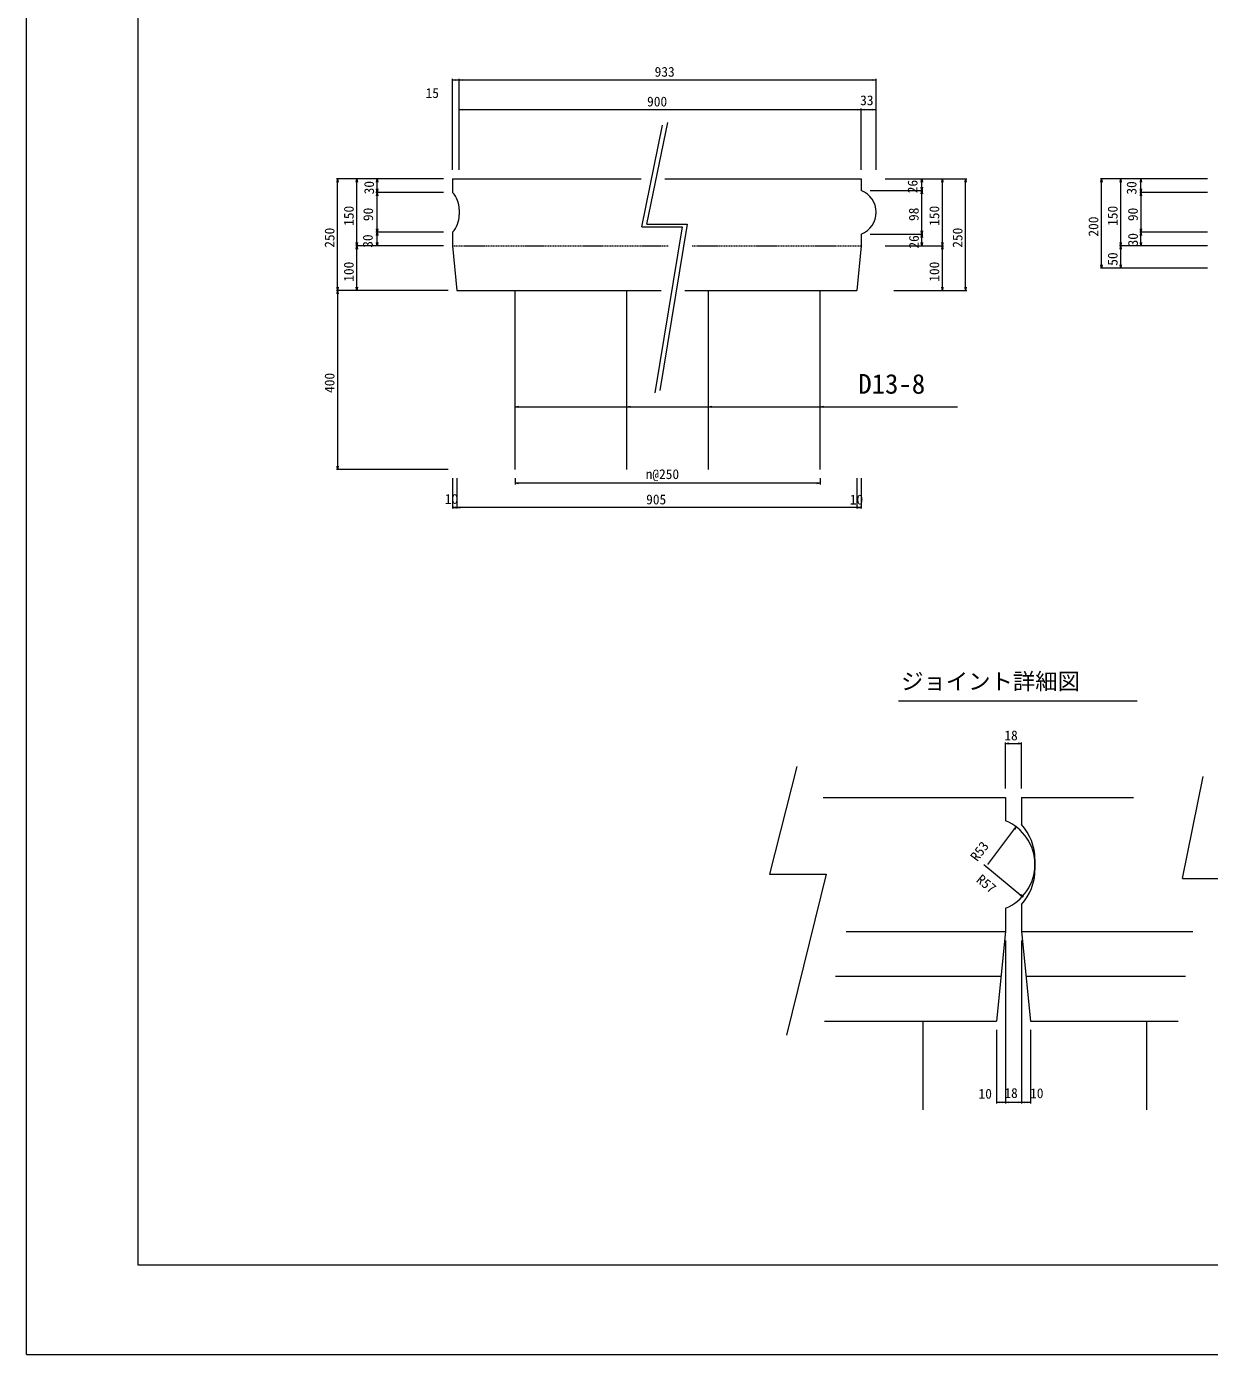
# Model space of a CAD drawing. Units: millimetres on the paper. Extents: x 7 to 848, y -1 to 593.
# Drawn here: x 7.3 to 271.9, y -0.6 to 296.4 of the extents above; entities that cross this region are included whole.
import ezdxf
from ezdxf.enums import TextEntityAlignment as Align

# ---------------------------------------------------------------- set-up
doc = ezdxf.new("R2010")
doc.units = ezdxf.units.MM
doc.linetypes.add('USER1', pattern=[0.375, 0.25, -0.125])
for name, color, linetype, lineweight in [('0_2', 7, 'Continuous', 18), ('D-STR-DIM（寸法）', 7, 'Continuous', 18), ('D-STR-HTXT（旗揚げ）', 7, 'Continuous', 18), ('D-STR-STR1（構造物）', 7, 'Continuous', 18), ('D-STR-STRn（構造物）', 7, 'Continuous', 18), ('D-STR（構造物外形線）', 1, 'Continuous', 18), ('D-TTL(外枠）', 2, 'Continuous', 18), ('DEFPOINTS_3', 8, 'Continuous', 18)]:
    doc.layers.add(name, color=color, linetype=linetype, lineweight=lineweight)
doc.layers.add('D-STR-TXT（文字）', color=7, linetype='Continuous')
doc.styles.add('ＭＳ ゴシック', font='')
doc.styles.get('ＭＳ ゴシック').set_extended_font_data('MS Gothic')

msp = doc.modelspace()

# ---------------------------------------------------------------- linework, layer by layer
at = {"layer": '0_2'}
for p, q in [((102.571, 284.517), (103.321, 284.642)), ((103.321, 284.392), (102.571, 284.517)), ((103.321, 284.642), (104.071, 284.517)), ((104.071, 284.517), (103.321, 284.392)), ((104.071, 284.517), (104.821, 284.642)), ((104.821, 284.392), (104.071, 284.517)), ((196.589, 284.642), (197.339, 284.517)), ((197.339, 284.517), (196.589, 284.392)), ((104.071, 277.87), (104.821, 277.995)), ((104.821, 277.745), (104.071, 277.87)), ((193.289, 277.995), (194.039, 277.87)), ((194.039, 277.87), (193.289, 277.745)), ((194.039, 277.87), (194.789, 277.995)), ((194.789, 277.745), (194.039, 277.87)), ((196.589, 277.995), (197.339, 277.87)), ((197.339, 277.87), (196.589, 277.745)), ((76.751, 261.659), (76.876, 262.409)), ((76.876, 262.409), (77.001, 261.659)), ((81.058, 261.659), (81.183, 262.409)), ((81.183, 262.409), (81.308, 261.659)), ((85.584, 261.659), (85.709, 262.409)), ((85.709, 262.409), (85.834, 261.659)), ((207.453, 261.659), (207.578, 262.409)), ((207.578, 262.409), (207.703, 261.659)), ((212.047, 261.659), (212.172, 262.409)), ((212.172, 262.409), (212.297, 261.659)), ((217.244, 261.659), (217.369, 262.409)), ((217.369, 262.409), (217.494, 261.659)), ((247.642, 261.659), (247.767, 262.409)), ((247.767, 262.409), (247.892, 261.659)), ((251.949, 261.659), (252.074, 262.409)), ((252.074, 262.409), (252.199, 261.659)), ((256.476, 261.659), (256.601, 262.409)), ((256.601, 262.409), (256.726, 261.659)), ((85.709, 259.368), (85.584, 260.118)), ((85.584, 258.618), (85.709, 259.368)), ((85.834, 260.118), (85.709, 259.368)), ((85.709, 259.368), (85.834, 258.618)), ((207.578, 259.793), (207.453, 260.543)), ((207.453, 259.043), (207.578, 259.793)), ((207.703, 260.543), (207.578, 259.793)), ((207.578, 259.793), (207.703, 259.043)), ((256.601, 259.368), (256.476, 260.118)), ((256.476, 258.618), (256.601, 259.368)), ((256.726, 260.118), (256.601, 259.368)), ((256.601, 259.368), (256.726, 258.618)), ((85.709, 250.45), (85.584, 251.2)), ((85.584, 249.7), (85.709, 250.45)), ((85.834, 251.2), (85.709, 250.45)), ((85.709, 250.45), (85.834, 249.7)), ((207.578, 250.024), (207.453, 250.774)), ((207.453, 249.274), (207.578, 250.024)), ((207.703, 250.774), (207.578, 250.024)), ((207.578, 250.024), (207.703, 249.274)), ((256.601, 250.45), (256.476, 251.2)), ((256.476, 249.7), (256.601, 250.45)), ((256.726, 251.2), (256.601, 250.45)), ((256.601, 250.45), (256.726, 249.7)), ((81.183, 247.409), (81.058, 248.159)), ((81.058, 246.659), (81.183, 247.409)), ((81.308, 248.159), (81.183, 247.409)), ((81.183, 247.409), (81.308, 246.659)), ((85.709, 247.409), (85.584, 248.159)), ((85.834, 248.159), (85.709, 247.409)), ((207.578, 247.409), (207.453, 248.159)), ((207.703, 248.159), (207.578, 247.409)), ((212.172, 247.409), (212.047, 248.159)), ((212.047, 246.659), (212.172, 247.409)), ((212.297, 248.159), (212.172, 247.409)), ((212.172, 247.409), (212.297, 246.659)), ((252.074, 247.409), (251.949, 248.159)), ((251.949, 246.659), (252.074, 247.409)), ((252.199, 248.159), (252.074, 247.409)), ((252.074, 247.409), (252.199, 246.659)), ((256.601, 247.409), (256.476, 248.159)), ((256.726, 248.159), (256.601, 247.409)), ((247.767, 242.409), (247.642, 243.159)), ((247.892, 243.159), (247.767, 242.409)), ((252.074, 242.409), (251.949, 243.159)), ((252.199, 243.159), (252.074, 242.409)), ((76.876, 237.409), (76.751, 238.159)), ((77.001, 238.159), (76.876, 237.409)), ((81.183, 237.409), (81.058, 238.159)), ((81.308, 238.159), (81.183, 237.409)), ((212.172, 237.409), (212.047, 238.159)), ((212.297, 238.159), (212.172, 237.409)), ((217.369, 237.409), (217.244, 238.159)), ((217.494, 238.159), (217.369, 237.409)), ((76.751, 236.659), (76.876, 237.409)), ((76.876, 237.409), (77.001, 236.659)), ((116.571, 211.386), (117.321, 211.511)), ((117.321, 211.261), (116.571, 211.386)), ((141.571, 211.386), (142.321, 211.511)), ((142.321, 211.261), (141.571, 211.386)), ((159.839, 211.386), (160.589, 211.511)), ((160.589, 211.261), (159.839, 211.386)), ((184.839, 211.386), (185.589, 211.511)), ((185.589, 211.261), (184.839, 211.386)), ((76.876, 197.409), (76.751, 198.159)), ((77.001, 198.159), (76.876, 197.409)), ((116.571, 194.286), (117.321, 194.411)), ((117.321, 194.161), (116.571, 194.286)), ((184.089, 194.411), (184.839, 194.286)), ((184.839, 194.286), (184.089, 194.161)), ((102.571, 188.873), (103.321, 188.998)), ((103.321, 188.748), (102.571, 188.873)), ((102.821, 188.998), (103.571, 188.873)), ((103.571, 188.873), (102.821, 188.748)), ((103.571, 188.873), (104.321, 188.998)), ((104.321, 188.748), (103.571, 188.873)), ((193.039, 188.873), (193.789, 188.998)), ((193.789, 188.748), (193.039, 188.873)), ((193.289, 188.998), (194.039, 188.873)), ((193.289, 188.998), (194.039, 188.873)), ((194.039, 188.873), (193.289, 188.748)), ((194.039, 188.873), (193.289, 188.748)), ((226.282, 136.089), (227.032, 136.214)), ((227.032, 135.964), (226.282, 136.089)), ((229.132, 136.214), (229.882, 136.089)), ((229.882, 136.089), (229.132, 135.964)), ((228.135, 116.913), (228.686, 117.437)), ((228.686, 117.437), (228.334, 116.763)), ((230.263, 101.744), (229.605, 102.125)), ((229.765, 102.318), (230.263, 101.744)), ((224.282, 55.837), (225.032, 55.962)), ((225.032, 55.712), (224.282, 55.837)), ((225.532, 55.962), (226.282, 55.837)), ((226.282, 55.837), (225.532, 55.712)), ((226.282, 55.837), (227.032, 55.962)), ((227.032, 55.712), (226.282, 55.837)), ((229.132, 55.962), (229.882, 55.837)), ((229.882, 55.837), (229.132, 55.712)), ((229.882, 55.837), (230.632, 55.962)), ((230.632, 55.712), (229.882, 55.837)), ((231.132, 55.962), (231.882, 55.837)), ((231.882, 55.837), (231.132, 55.712))]:
    msp.add_line(p, q, dxfattribs=at)
at = {"layer": '0_2', "color": 9}
for p, q in [((102.571, 284.517), (102.671, 284.517)), ((104.071, 284.517), (103.971, 284.517)), ((104.071, 284.517), (104.171, 284.517)), ((197.339, 284.517), (197.239, 284.517)), ((104.071, 277.87), (104.171, 277.87)), ((194.039, 277.87), (193.939, 277.87)), ((194.039, 277.87), (194.139, 277.87)), ((197.339, 277.87), (197.239, 277.87)), ((76.876, 262.409), (76.876, 262.309)), ((81.183, 262.409), (81.183, 262.309)), ((85.709, 262.409), (85.709, 262.309)), ((207.578, 262.409), (207.578, 262.309)), ((212.172, 262.409), (212.172, 262.309)), ((217.369, 262.409), (217.369, 262.309)), ((247.767, 262.409), (247.767, 262.309)), ((252.074, 262.409), (252.074, 262.309)), ((256.601, 262.409), (256.601, 262.309)), ((85.709, 259.368), (85.709, 259.468)), ((85.709, 259.368), (85.709, 259.268)), ((207.578, 259.793), (207.578, 259.893)), ((207.578, 259.793), (207.578, 259.693)), ((256.601, 259.368), (256.601, 259.468)), ((256.601, 259.368), (256.601, 259.268)), ((85.709, 250.45), (85.709, 250.55)), ((85.709, 250.45), (85.709, 250.35)), ((207.578, 250.024), (207.578, 250.124)), ((207.578, 250.024), (207.578, 249.924)), ((256.601, 250.45), (256.601, 250.55)), ((256.601, 250.45), (256.601, 250.35)), ((81.183, 247.409), (81.183, 247.509)), ((81.183, 247.409), (81.183, 247.309)), ((85.709, 247.409), (85.709, 247.509)), ((207.578, 247.409), (207.578, 247.509)), ((212.172, 247.409), (212.172, 247.509)), ((212.172, 247.409), (212.172, 247.309)), ((252.074, 247.409), (252.074, 247.509)), ((252.074, 247.409), (252.074, 247.309)), ((256.601, 247.409), (256.601, 247.509)), ((247.767, 242.409), (247.767, 242.509)), ((252.074, 242.409), (252.074, 242.509)), ((76.876, 237.409), (76.876, 237.509)), ((76.876, 237.409), (76.876, 237.309)), ((81.183, 237.409), (81.183, 237.509)), ((212.172, 237.409), (212.172, 237.509)), ((217.369, 237.409), (217.369, 237.509)), ((116.571, 211.386), (116.671, 211.386)), ((141.571, 211.386), (141.671, 211.386)), ((159.839, 211.386), (159.939, 211.386)), ((184.839, 211.386), (184.939, 211.386)), ((76.876, 197.409), (76.876, 197.509)), ((116.571, 194.286), (116.671, 194.286)), ((184.839, 194.286), (184.739, 194.286)), ((102.571, 188.873), (102.671, 188.873)), ((103.571, 188.873), (103.471, 188.873)), ((103.571, 188.873), (103.671, 188.873)), ((193.039, 188.873), (193.139, 188.873)), ((194.039, 188.873), (193.939, 188.873)), ((194.039, 188.873), (193.939, 188.873)), ((226.282, 136.089), (226.382, 136.089)), ((229.882, 136.089), (229.782, 136.089)), ((228.686, 117.437), (228.625, 117.358)), ((230.263, 101.744), (230.186, 101.808)), ((224.282, 55.837), (224.382, 55.837)), ((226.282, 55.837), (226.182, 55.837)), ((226.282, 55.837), (226.382, 55.837)), ((229.882, 55.837), (229.782, 55.837)), ((229.882, 55.837), (229.982, 55.837)), ((231.882, 55.837), (231.782, 55.837))]:
    msp.add_line(p, q, dxfattribs=at)
at = {"layer": 'D-STR-DIM（寸法）'}
for p, q in [((102.571, 264.409), (102.571, 284.767)), ((102.671, 284.517), (103.971, 284.517)), ((104.071, 271.386), (104.071, 284.767)), ((104.071, 264.409), (104.071, 284.767)), ((104.171, 284.517), (197.239, 284.517)), ((197.339, 271.386), (197.339, 284.767)), ((104.071, 264.409), (104.071, 278.12)), ((104.171, 277.87), (193.939, 277.87)), ((194.039, 264.409), (194.039, 278.12)), ((194.039, 264.409), (194.039, 278.12)), ((194.139, 277.87), (197.239, 277.87)), ((197.339, 264.409), (197.339, 278.12)), ((98.571, 262.409), (76.626, 262.409)), ((76.876, 237.509), (76.876, 262.309)), ((98.571, 262.409), (80.933, 262.409)), ((81.183, 247.509), (81.183, 262.309)), ((100.571, 262.409), (85.459, 262.409)), ((85.709, 259.468), (85.709, 262.309)), ((199.339, 262.409), (207.828, 262.409)), ((201.339, 262.409), (212.422, 262.409)), ((201.339, 262.409), (217.619, 262.409)), ((207.578, 259.893), (207.578, 262.309)), ((212.172, 247.509), (212.172, 262.309)), ((217.369, 237.509), (217.369, 262.309)), ((269.463, 262.409), (247.517, 262.409)), ((247.767, 242.509), (247.767, 262.309)), ((269.463, 262.409), (251.824, 262.409)), ((252.074, 247.509), (252.074, 262.309)), ((271.463, 262.409), (256.351, 262.409)), ((256.601, 259.468), (256.601, 262.309)), ((100.571, 259.368), (85.459, 259.368)), ((100.571, 259.368), (85.459, 259.368)), ((85.709, 250.55), (85.709, 259.268)), ((196.039, 259.793), (207.828, 259.793)), ((199.339, 259.793), (207.828, 259.793)), ((207.578, 250.124), (207.578, 259.693)), ((271.463, 259.368), (256.351, 259.368)), ((271.463, 259.368), (256.351, 259.368)), ((256.601, 259.268), (256.601, 250.55)), ((100.571, 250.45), (85.459, 250.45)), ((100.571, 250.45), (85.459, 250.45)), ((85.709, 247.509), (85.709, 250.35)), ((196.039, 250.024), (207.828, 250.024)), ((199.339, 250.024), (207.828, 250.024)), ((207.578, 247.509), (207.578, 249.924)), ((271.463, 250.45), (256.351, 250.45)), ((271.463, 250.45), (256.351, 250.45)), ((256.601, 247.509), (256.601, 250.35)), ((98.571, 247.409), (80.933, 247.409)), ((98.571, 247.409), (80.933, 247.409)), ((81.183, 237.509), (81.183, 247.309)), ((100.571, 247.409), (85.459, 247.409)), ((199.339, 247.409), (207.828, 247.409)), ((201.339, 247.409), (212.422, 247.409)), ((201.339, 247.409), (212.422, 247.409)), ((212.172, 237.509), (212.172, 247.309)), ((271.463, 247.409), (251.824, 247.409)), ((269.463, 247.409), (251.824, 247.409)), ((252.074, 242.509), (252.074, 247.309)), ((271.463, 247.409), (256.351, 247.409)), ((269.463, 242.409), (247.517, 242.409)), ((271.463, 242.409), (251.824, 242.409)), ((101.571, 237.409), (76.626, 237.409)), ((100.571, 237.409), (76.626, 237.409)), ((76.876, 237.309), (76.876, 197.509)), ((99.571, 237.409), (80.933, 237.409)), ((201.339, 237.409), (212.422, 237.409)), ((201.339, 237.409), (217.619, 237.409)), ((101.571, 197.409), (76.626, 197.409)), ((102.571, 195.409), (102.571, 188.623)), ((103.571, 195.409), (103.571, 188.623)), ((103.571, 195.409), (103.571, 188.623)), ((116.571, 195.409), (116.571, 194.036)), ((184.739, 194.286), (116.671, 194.286)), ((184.839, 195.409), (184.839, 194.036)), ((193.039, 195.409), (193.039, 188.623)), ((194.039, 195.409), (194.039, 188.623)), ((194.039, 195.409), (194.039, 188.623)), ((102.671, 188.873), (103.471, 188.873)), ((193.939, 188.873), (103.671, 188.873)), ((193.939, 188.873), (193.139, 188.873)), ((226.282, 126.025), (226.282, 136.339)), ((226.382, 136.089), (229.782, 136.089)), ((229.882, 126.025), (229.882, 136.339)), ((222.352, 109.025), (228.625, 117.358)), ((221.452, 109.025), (230.186, 101.808)), ((226.282, 92.025), (226.282, 55.587)), ((229.882, 92.025), (229.882, 55.587)), ((224.282, 72.025), (224.282, 55.587)), ((226.282, 72.025), (226.282, 55.587)), ((229.882, 72.025), (229.882, 55.587)), ((231.882, 72.025), (231.882, 55.587)), ((224.382, 55.837), (226.182, 55.837)), ((226.382, 55.837), (229.782, 55.837)), ((229.982, 55.837), (231.782, 55.837))]:
    msp.add_line(p, q, dxfattribs=at)
at = {"layer": 'D-STR-HTXT（旗揚げ）'}
for p, q in [((116.671, 211.386), (141.571, 211.386)), ((141.671, 211.386), (184.839, 211.386)), ((159.939, 211.386), (184.839, 211.386)), ((184.939, 211.386), (215.522, 211.386))]:
    msp.add_line(p, q, dxfattribs=at)
at = {"layer": 'D-STR-HTXT（旗揚げ）', "color": 4}
msp.add_line((202.352, 145.615), (255.741, 145.615), dxfattribs=at)
at = {"layer": 'D-STR-STR1（構造物）', "color": 4}
for p, q in [((116.571, 197.409), (116.571, 237.409)), ((141.571, 197.409), (141.571, 237.409)), ((159.839, 197.409), (159.839, 237.409)), ((184.839, 197.409), (184.839, 237.409)), ((207.882, 54.189), (207.882, 74.025)), ((257.882, 54.189), (257.882, 74.025))]:
    msp.add_line(p, q, dxfattribs=at)
at = {"layer": 'D-STR-STRn（構造物）'}
for p, q in [((144.957, 251.683), (149.587, 274.429)), ((146.088, 252.218), (150.718, 274.963)), ((144.957, 251.683), (153.961, 251.683)), ((146.088, 252.218), (155.092, 252.218)), ((153.961, 251.683), (147.856, 214.544)), ((155.092, 252.218), (148.987, 215.079)), ((179.644, 130.968), (173.495, 106.862)), ((265.896, 105.93), (270.526, 128.676)), ((173.495, 106.862), (186.155, 106.862)), ((186.155, 106.862), (177.333, 70.838)), ((265.896, 105.93), (284.798, 105.93))]:
    msp.add_line(p, q, dxfattribs=at)
at = {"layer": 'D-STR（構造物外形線）'}
for p, q in [((102.571, 262.409), (144.787, 262.409)), ((102.571, 262.409), (102.571, 259.368)), ((150.06, 262.409), (194.039, 262.409)), ((194.039, 262.409), (194.039, 259.793)), ((104.071, 255.509), (104.071, 254.309)), ((102.571, 250.45), (102.571, 247.409)), ((194.039, 250.024), (194.039, 247.409)), ((102.571, 247.409), (103.571, 237.409)), ((194.039, 247.409), (193.039, 237.409)), ((103.571, 237.409), (149.261, 237.409)), ((154.555, 237.409), (193.039, 237.409)), ((185.537, 124.025), (226.282, 124.025)), ((226.282, 124.025), (226.282, 118.794)), ((229.882, 124.025), (229.882, 117.944)), ((229.882, 124.025), (254.918, 124.025)), ((232.882, 110.225), (232.882, 107.825)), ((226.282, 99.256), (226.282, 94.025)), ((229.882, 100.106), (229.882, 94.025)), ((190.675, 94.025), (226.282, 94.025)), ((226.282, 94.025), (224.282, 74.025)), ((229.882, 94.025), (268.18, 94.025)), ((229.882, 94.025), (231.882, 74.025)), ((188.226, 84.025), (225.282, 84.025)), ((230.882, 84.025), (266.536, 84.025)), ((185.777, 74.025), (224.282, 74.025)), ((231.882, 74.025), (264.892, 74.025))]:
    msp.add_line(p, q, dxfattribs=at)
at = {"layer": 'D-STR（構造物外形線）', "linetype": 'USER1'}
for p, q in [((102.571, 247.409), (150.905, 247.409)), ((156.199, 247.409), (194.039, 247.409))]:
    msp.add_line(p, q, dxfattribs=at)
at = {"layer": 'D-STR（構造物外形線）'}
for centre, radius, start, end in [((98.356, 255.509), 5.715, 0, 42.47833), ((192.074, 254.909), 5.265, 291.9143, 68.0857), ((98.356, 254.309), 5.715, 317.52167, 0), ((222.352, 109.025), 10.53, 291.9143, 68.0857), ((221.452, 110.225), 11.43, 0, 42.47833), ((221.452, 107.825), 11.43, 317.52167, 0)]:
    msp.add_arc(centre, radius, start, end, dxfattribs=at)
at = {"layer": 'D-TTL(外枠）'}
for p, q in [((32.28, 19.448), (32.28, 573.448)), ((827.28, 19.448), (32.28, 19.448))]:
    msp.add_line(p, q, dxfattribs=at)
at = {"layer": 'DEFPOINTS_3'}
for q in [(7.28, 593.448), (847.28, -0.552)]:
    msp.add_line((7.28, -0.552), q, dxfattribs=at)

# ---------------------------------------------------------------- texts
at = {"layer": 'D-STR-STRn（構造物）', "style": 'ＭＳ ゴシック'}
for s, p in [('933', (147.796, 284.567)), ('15', (96.554, 279.82)), ('900', (146.108, 277.92)), ('33', (193.77, 278.195)), ('n@250', (145.794, 194.58)), ('10', (100.853, 189.032)), ('905', (145.896, 188.923)), ('10', (191.473, 188.889)), ('18', (226.042, 136.139)), ('10', (220.261, 55.995)), ('18', (226.042, 56.157)), ('10', (231.799, 56.103))]:
    msp.add_text(s, height=2.199, dxfattribs=at).set_placement(p, align=Align.BOTTOM_LEFT)
for s, rotation, p in [('30', 90, (85.68, 258.92)), ('26', 90, (207.261, 259.167)), ('30', 90, (256.254, 258.857)), ('150', 90, (81.133, 251.871)), ('90', 90, (85.472, 252.937)), ('98', 90, (207.528, 252.96)), ('150', 90, (212.122, 251.871)), ('150', 90, (252.024, 251.871)), ('90', 90, (256.551, 252.937)), ('200', 90, (247.717, 249.47)), ('250', 90, (76.826, 246.97)), ('30', 90, (85.384, 246.972)), ('26', 90, (207.556, 246.783)), ('250', 90, (217.319, 246.97)), ('30', 90, (256.56, 247.272)), ('100', 90, (81.133, 239.371)), ('100', 90, (212.122, 239.371)), ('50', 90, (252.024, 242.952)), ('400', 90, (76.826, 214.5)), ('R53', 53.026, (220.527, 109.152)), ('R57', 320.43, (219.167, 104.795))]:
    msp.add_text(s, height=2.199, rotation=rotation, dxfattribs=at).set_placement(p, align=Align.BOTTOM_LEFT)
at = {"layer": 'D-STR-TXT（文字）', "style": 'ＭＳ ゴシック'}
for s, height, p in [('D13-8', 4.399, (193.361, 213.013)), ('ジョイント詳細図', 3.666, (202.943, 147.064))]:
    msp.add_text(s, height=height, dxfattribs=at).set_placement(p, align=Align.BOTTOM_LEFT)

doc.saveas('drawing.dxf')
